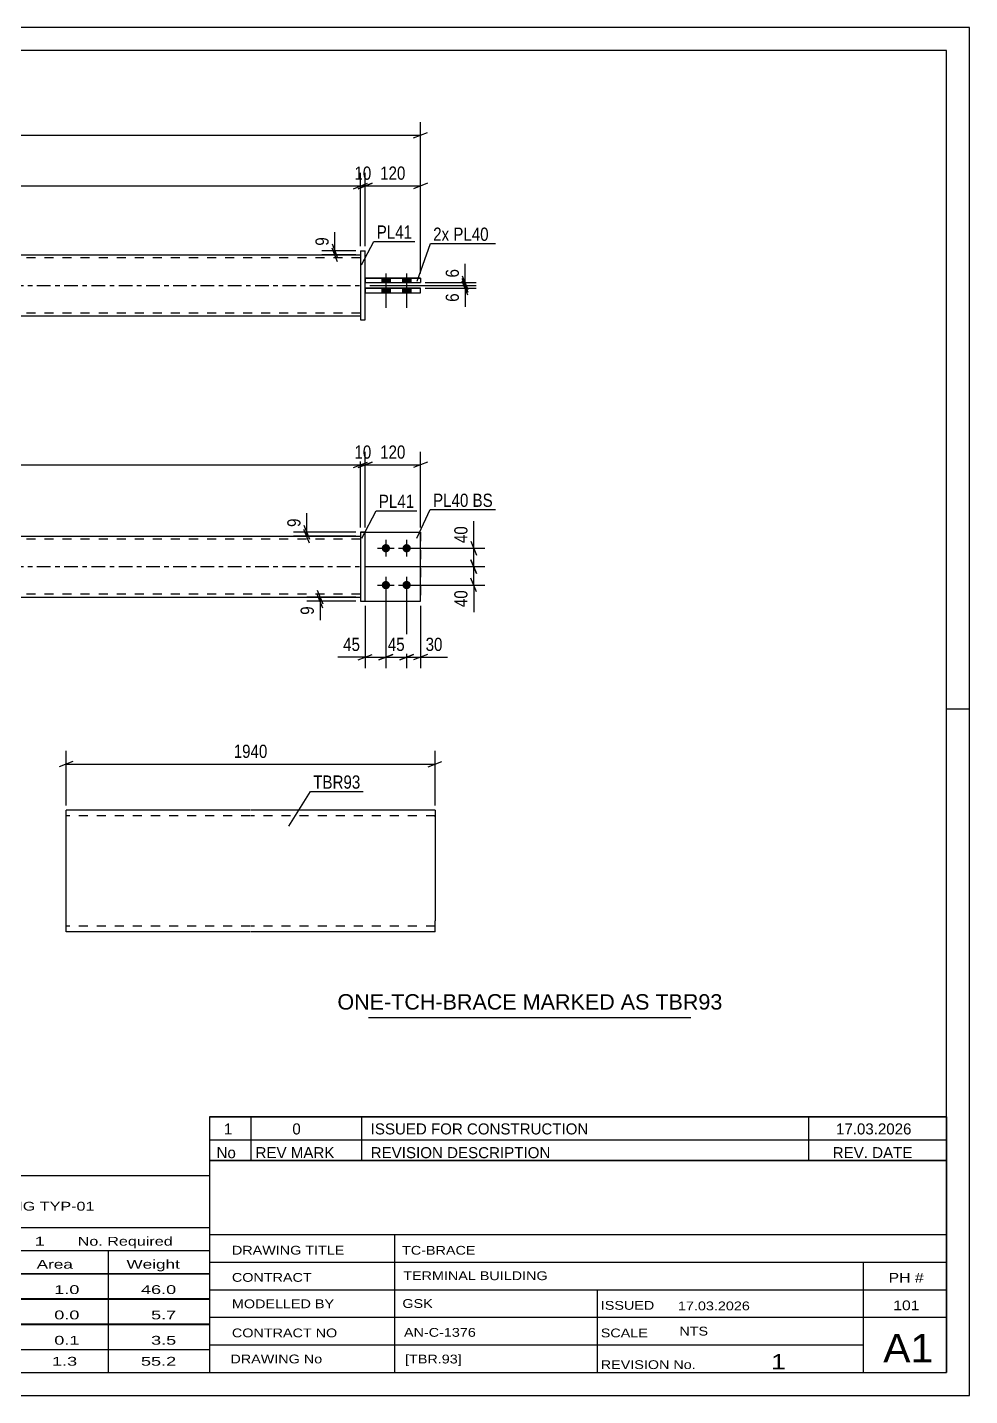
# Model space of a CAD drawing. Header units: millimetres. Extents: x 0 to 420, y 0 to 297.
# Drawn here: x 215.5 to 420, y 0 to 297 of the extents above; entities that cross this region are included whole.
import ezdxf

# ---------------------------------------------------------------- set-up
doc = ezdxf.new("R2010")
doc.units = ezdxf.units.MM
doc.linetypes.add('DXK_LINE_DOT2', pattern=[3.9198, 1.9599, -1.9599])
doc.linetypes.add('DXK_LINE_DOT3', pattern=[5.9187, 2.979, -0.9799, 0.9799, -0.9799])
doc.styles.add('Arial', font='ARIAL.TTF', dxfattribs={"height": 0.2})
doc.styles.add('Arial Narrow', font='ARIALN.TTF', dxfattribs={"height": 0.2})

# ---------------------------------------------------------------- blocks, each defined once
blk = doc.blocks.new('Unknown-582684091-1127')
at = {"color": 5, "linetype": 'Continuous'}
for p, q in [((420, 297), (0, 297)), ((420, 0), (420, 297)), ((415, 292), (5, 292)), ((415, 5), (415, 292)), ((420, 149), (415, 149)), ((5, 5), (415, 5)), ((0, 0), (420, 0))]:
    blk.add_line(p, q, dxfattribs=at)
blk = doc.blocks.new('Bolt-582684091-1413 - 1364')
at = {"linetype": 'Continuous'}
for points in [[(293.3, 184.84), (293.48, 184.82), (293.66, 184.76), (293.83, 184.67), (293.97, 184.54), (294.08, 184.39), (294.15, 184.22), (294.19, 184.03), (294.19, 183.85), (294.15, 183.66), (294.08, 183.49), (293.97, 183.34), (293.83, 183.21), (293.66, 183.12), (293.48, 183.06), (293.3, 183.04), (293.11, 183.06), (292.93, 183.12), (292.77, 183.21), (292.63, 183.34), (292.52, 183.49), (292.44, 183.66), (292.4, 183.85), (292.4, 184.03), (292.44, 184.22), (292.52, 184.39), (292.63, 184.54), (292.77, 184.67), (292.93, 184.76), (293.11, 184.82)], [(297.8, 184.84), (297.98, 184.82), (298.16, 184.76), (298.33, 184.67), (298.47, 184.54), (298.58, 184.39), (298.65, 184.22), (298.69, 184.03), (298.69, 183.85), (298.65, 183.66), (298.58, 183.49), (298.47, 183.34), (298.33, 183.21), (298.16, 183.12), (297.98, 183.06), (297.8, 183.04), (297.61, 183.06), (297.43, 183.12), (297.27, 183.21), (297.13, 183.34), (297.02, 183.49), (296.94, 183.66), (296.9, 183.85), (296.9, 184.03), (296.94, 184.22), (297.02, 184.39), (297.13, 184.54), (297.27, 184.67), (297.43, 184.76), (297.61, 184.82)], [(293.3, 176.84), (293.48, 176.82), (293.66, 176.76), (293.83, 176.67), (293.97, 176.54), (294.08, 176.39), (294.15, 176.22), (294.19, 176.03), (294.19, 175.85), (294.15, 175.66), (294.08, 175.49), (293.97, 175.34), (293.83, 175.21), (293.66, 175.12), (293.48, 175.06), (293.3, 175.04), (293.11, 175.06), (292.93, 175.12), (292.77, 175.21), (292.63, 175.34), (292.52, 175.49), (292.44, 175.66), (292.4, 175.85), (292.4, 176.03), (292.44, 176.22), (292.52, 176.39), (292.63, 176.54), (292.77, 176.67), (292.93, 176.76), (293.11, 176.82)], [(297.8, 176.84), (297.98, 176.82), (298.16, 176.76), (298.33, 176.67), (298.47, 176.54), (298.58, 176.39), (298.65, 176.22), (298.69, 176.03), (298.69, 175.85), (298.65, 175.66), (298.58, 175.49), (298.47, 175.34), (298.33, 175.21), (298.16, 175.12), (297.98, 175.06), (297.8, 175.04), (297.61, 175.06), (297.43, 175.12), (297.27, 175.21), (297.13, 175.34), (297.02, 175.49), (296.94, 175.66), (296.9, 175.85), (296.9, 176.03), (296.94, 176.22), (297.02, 176.39), (297.13, 176.54), (297.27, 176.67), (297.43, 176.76), (297.61, 176.82)]]:
    blk.add_hatch(color=1, dxfattribs=at).paths.add_polyline_path(points)
at = {"color": 1, "linetype": 'Continuous'}
for p, q in [((293.3, 185.74), (293.3, 182.14)), ((297.8, 185.74), (297.8, 182.14)), ((291.5, 183.94), (295.1, 183.94)), ((296, 183.94), (299.6, 183.94)), ((291.5, 175.94), (295.1, 175.94)), ((293.3, 177.74), (293.3, 174.14)), ((296, 175.94), (299.6, 175.94)), ((297.8, 177.74), (297.8, 174.14))]:
    blk.add_line(p, q, dxfattribs=at)
blk = doc.blocks.new('Part-582684091-1424 - 1364')
at = {"color": 2, "linetype": 'Continuous'}
for p, q in [((288.8, 187.44), (287.8, 187.44)), ((287.8, 187.44), (287.8, 172.44)), ((287.8, 187.44), (288.8, 187.44)), ((288.8, 172.44), (288.8, 187.44)), ((287.8, 172.44), (288.8, 172.44))]:
    blk.add_line(p, q, dxfattribs=at)
at = {"color": 7, "linetype": 'DXK_LINE_DOT2'}
for p, q in [((287.8, 187.44), (287.8, 187.44)), ((287.8, 187.44), (287.8, 187.44)), ((288.8, 187.44), (288.8, 187.44)), ((288.8, 187.44), (288.8, 187.44)), ((287.8, 172.44), (288.8, 172.44))]:
    blk.add_line(p, q, dxfattribs=at)
blk = doc.blocks.new('Part-582684091-1439 - 1364')
at = {"linetype": 'Continuous'}
blk.add_hatch(color=2, dxfattribs=at).paths.add_polyline_path([(141.7, 186.54), (140.9, 187.94), (142.5, 187.94)])
at = {"color": 2, "linetype": 'Continuous'}
for p, q in [((141.7, 186.54), (140.9, 187.94)), ((140.9, 187.94), (142.5, 187.94)), ((142.5, 187.94), (141.7, 186.54)), ((111.7, 186.54), (199.7, 186.54)), ((199.8, 186.54), (287.8, 186.54)), ((111.7, 173.34), (199.7, 173.34)), ((199.8, 173.34), (287.8, 173.34))]:
    blk.add_line(p, q, dxfattribs=at)
at = {"color": 7, "linetype": 'DXK_LINE_DOT2'}
for p, q in [((111.7, 173.34), (111.7, 186.54)), ((199.7, 185.94), (111.7, 185.94)), ((287.8, 185.94), (199.8, 185.94)), ((287.8, 186.54), (287.8, 173.34)), ((199.7, 173.94), (111.7, 173.94)), ((287.8, 173.94), (199.8, 173.94))]:
    blk.add_line(p, q, dxfattribs=at)
at = {"color": 7, "linetype": 'DXK_LINE_DOT3'}
for p, q in [((111.7, 179.94), (199.7, 179.94)), ((199.8, 179.94), (287.8, 179.94))]:
    blk.add_line(p, q, dxfattribs=at)
at = {"color": 2, "linetype": 'Continuous'}
blk.add_circle((141.7, 187.44), 1, dxfattribs=at)
blk = doc.blocks.new('Part-582684091-1444 - 1364')
at = {"color": 2, "linetype": 'Continuous'}
for p, q in [((288.8, 187.44), (300.8, 187.44)), ((300.8, 187.44), (300.8, 187.44)), ((300.8, 172.44), (300.8, 187.44)), ((288.8, 172.44), (300.8, 172.44))]:
    blk.add_line(p, q, dxfattribs=at)
at = {"color": 7, "linetype": 'DXK_LINE_DOT2'}
for p, q in [((288.8, 187.44), (300.8, 187.44)), ((288.8, 172.44), (288.8, 187.44)), ((300.8, 187.44), (300.8, 187.44)), ((288.8, 172.44), (288.8, 172.44)), ((288.8, 172.44), (300.8, 172.44))]:
    blk.add_line(p, q, dxfattribs=at)
blk = doc.blocks.new('Part-582684091-1449 - 1364')
at = {"color": 7, "linetype": 'DXK_LINE_DOT2'}
for p, q in [((288.8, 187.44), (300.8, 187.44)), ((288.8, 172.44), (288.8, 187.44)), ((288.8, 187.44), (300.8, 187.44)), ((300.8, 187.44), (300.8, 187.44)), ((300.8, 187.44), (300.8, 172.44)), ((288.8, 172.44), (288.8, 172.44)), ((288.8, 172.44), (300.8, 172.44)), ((288.8, 172.44), (300.8, 172.44))]:
    blk.add_line(p, q, dxfattribs=at)
blk = doc.blocks.new('Part-582684091-1751 - 1745')
at = {"linetype": 'Continuous'}
blk.add_hatch(color=2, dxfattribs=at).paths.add_polyline_path([(141.7, 240.99), (140.9, 242.39), (142.5, 242.39)])
at = {"color": 2, "linetype": 'Continuous'}
for p, q in [((111.7, 247.59), (199.7, 247.59)), ((199.8, 247.59), (287.8, 247.59)), ((141.7, 240.99), (140.9, 242.39)), ((140.9, 242.39), (142.5, 242.39)), ((142.5, 242.39), (141.7, 240.99)), ((111.7, 234.39), (199.7, 234.39)), ((199.8, 234.39), (287.8, 234.39))]:
    blk.add_line(p, q, dxfattribs=at)
at = {"color": 7, "linetype": 'DXK_LINE_DOT2'}
for p, q in [((111.7, 247.59), (111.7, 234.39)), ((199.7, 246.99), (111.7, 246.99)), ((287.8, 246.99), (199.8, 246.99)), ((287.8, 247.59), (287.8, 234.39)), ((199.7, 234.99), (111.7, 234.99)), ((287.8, 234.99), (199.8, 234.99))]:
    blk.add_line(p, q, dxfattribs=at)
at = {"color": 7, "linetype": 'DXK_LINE_DOT3'}
for p, q in [((111.7, 240.99), (199.7, 240.99)), ((199.8, 240.99), (287.8, 240.99))]:
    blk.add_line(p, q, dxfattribs=at)
at = {"color": 2, "linetype": 'Continuous'}
blk.add_circle((141.7, 241.89), 1, dxfattribs=at)
blk = doc.blocks.new('Part-582684091-1756 - 1745')
at = {"color": 2, "linetype": 'Continuous'}
for p, q in [((300.8, 240.39), (288.8, 240.39)), ((288.8, 240.39), (288.8, 239.39)), ((288.8, 240.39), (300.8, 240.39)), ((288.8, 239.39), (300.8, 239.39)), ((300.8, 239.39), (300.8, 240.39))]:
    blk.add_line(p, q, dxfattribs=at)
at = {"color": 7, "linetype": 'DXK_LINE_DOT2'}
for p, q in [((288.8, 240.39), (288.8, 240.39)), ((288.8, 240.39), (288.8, 240.39)), ((288.8, 239.39), (300.8, 239.39)), ((300.8, 240.39), (300.8, 240.39)), ((300.8, 240.39), (300.8, 240.39))]:
    blk.add_line(p, q, dxfattribs=at)
blk = doc.blocks.new('Part-582684091-1761 - 1745')
at = {"color": 2, "linetype": 'Continuous'}
for p, q in [((300.8, 242.59), (288.8, 242.59)), ((288.8, 242.59), (300.8, 242.59)), ((288.8, 242.59), (288.8, 241.59)), ((288.8, 241.59), (300.8, 241.59)), ((300.8, 242.59), (300.8, 241.59))]:
    blk.add_line(p, q, dxfattribs=at)
at = {"color": 7, "linetype": 'DXK_LINE_DOT2'}
for p, q in [((288.8, 242.59), (288.8, 242.59)), ((288.8, 242.59), (288.8, 242.59)), ((288.8, 241.59), (300.8, 241.59)), ((300.8, 242.59), (300.8, 242.59)), ((300.8, 242.59), (300.8, 242.59))]:
    blk.add_line(p, q, dxfattribs=at)
blk = doc.blocks.new('Part-582684091-1766 - 1745')
at = {"color": 2, "linetype": 'Continuous'}
for p, q in [((287.8, 248.49), (287.8, 233.49)), ((287.8, 248.49), (288.8, 248.49)), ((287.8, 248.49), (288.8, 248.49)), ((288.8, 233.49), (288.8, 248.49)), ((287.8, 233.49), (288.8, 233.49))]:
    blk.add_line(p, q, dxfattribs=at)
at = {"color": 7, "linetype": 'DXK_LINE_DOT2'}
for p, q in [((287.8, 248.49), (287.8, 248.49)), ((287.8, 248.49), (287.8, 248.49)), ((288.8, 248.49), (288.8, 248.49)), ((287.8, 233.49), (288.8, 233.49)), ((288.8, 233.49), (288.8, 233.49))]:
    blk.add_line(p, q, dxfattribs=at)
blk = doc.blocks.new('Bolt-582684091-1782 - 1745')
at = {"linetype": 'Continuous'}
for points in [[(294.2, 242.59), (292.4, 242.59), (292.4, 241.59), (294.2, 241.59)], [(294.2, 242.59), (292.4, 242.59), (292.4, 241.59), (294.2, 241.59)], [(298.7, 242.59), (296.9, 242.59), (296.9, 241.59), (298.7, 241.59)], [(298.7, 242.59), (296.9, 242.59), (296.9, 241.59), (298.7, 241.59)], [(294.2, 240.39), (292.4, 240.39), (292.4, 239.39), (294.2, 239.39)], [(294.2, 240.39), (292.4, 240.39), (292.4, 239.39), (294.2, 239.39)], [(298.7, 240.39), (296.9, 240.39), (296.9, 239.39), (298.7, 239.39)], [(298.7, 240.39), (296.9, 240.39), (296.9, 239.39), (298.7, 239.39)]]:
    blk.add_hatch(color=1, dxfattribs=at).paths.add_polyline_path(points)
at = {"color": 1, "linetype": 'Continuous'}
for p, q in [((293.3, 243.59), (293.3, 236.09)), ((293.3, 243.59), (293.3, 236.09)), ((297.8, 243.59), (297.8, 236.09)), ((297.8, 243.59), (297.8, 236.09)), ((292.4, 242.59), (292.4, 241.59)), ((292.4, 242.59), (292.4, 241.59)), ((294.2, 242.59), (294.2, 241.59)), ((294.2, 242.59), (294.2, 241.59)), ((296.9, 242.59), (296.9, 241.59)), ((296.9, 242.59), (296.9, 241.59)), ((298.7, 242.59), (298.7, 241.59)), ((298.7, 242.59), (298.7, 241.59)), ((292.4, 240.39), (292.4, 239.39)), ((292.4, 240.39), (292.4, 239.39)), ((294.2, 240.39), (294.2, 239.39)), ((294.2, 240.39), (294.2, 239.39)), ((296.9, 240.39), (296.9, 239.39)), ((296.9, 240.39), (296.9, 239.39)), ((298.7, 240.39), (298.7, 239.39)), ((298.7, 240.39), (298.7, 239.39))]:
    blk.add_line(p, q, dxfattribs=at)
blk = doc.blocks.new('Part-582684091-2260 - 2254')
at = {"color": 2, "linetype": 'Continuous'}
for p, q in [((263.87, 127.08), (223.87, 127.08)), ((223.87, 100.86), (223.87, 127.08)), ((303.97, 127.08), (263.97, 127.08)), ((303.97, 127.08), (303.97, 103.08)), ((303.97, 100.68), (303.97, 103.08)), ((223.87, 100.68), (223.87, 100.86)), ((263.87, 100.68), (223.87, 100.68)), ((303.97, 100.68), (263.97, 100.68))]:
    blk.add_line(p, q, dxfattribs=at)
at = {"color": 7, "linetype": 'DXK_LINE_DOT2'}
for p, q in [((263.87, 125.88), (223.87, 125.88)), ((303.97, 125.88), (263.97, 125.88)), ((303.97, 125.88), (303.97, 125.79)), ((303.97, 125.79), (303.97, 125.88)), ((303.97, 125.6), (303.97, 125.79)), ((303.97, 125.79), (303.97, 125.6)), ((223.87, 101.88), (223.87, 101.97)), ((263.87, 101.88), (223.87, 101.88)), ((303.97, 101.88), (263.97, 101.88)), ((303.97, 101.97), (303.97, 102.62)), ((303.97, 101.88), (303.97, 101.97))]:
    blk.add_line(p, q, dxfattribs=at)
blk = doc.blocks.new('StraightDimension-582684091-1681 - 1364')
at = {"color": 7, "linetype": 'Continuous'}
for p, q in [((311.76, 181.44), (312.96, 178.44)), ((288.8, 179.94), (314.76, 179.94)), ((312.36, 175.94), (312.36, 179.94)), ((298.8, 175.94), (314.76, 175.94)), ((312.96, 174.44), (311.76, 177.44))]:
    blk.add_line(p, q, dxfattribs=at)
at = {"color": 0}
blk.add_wipeout([(311.61, 175.41), (307.41, 175.41), (307.41, 170.56), (311.61, 170.56)], dxfattribs=at)
at = {"color": 7, "linetype": 'Continuous'}
blk.add_line((312.36, 175.94), (312.36, 170.03), dxfattribs=at)
blk.add_line((312.36, 175.94), (312.36, 170.03), dxfattribs=at)
at = {"color": 3, "style": 'Arial Narrow'}
blk.add_text('40', height=2.863, rotation=90.0002, dxfattribs=at).set_placement((311.01, 171.16))
blk = doc.blocks.new('StraightDimension-582684091-1502 - 1364')
at = {"color": 7, "linetype": 'Continuous'}
for p, q in [((113.2, 202.63), (110.2, 201.43)), ((111.7, 188.44), (111.7, 204.88)), ((111.7, 202.03), (287.8, 202.03)), ((286.3, 201.43), (289.3, 202.63)), ((287.8, 188.44), (287.8, 204.88))]:
    blk.add_line(p, q, dxfattribs=at)
at = {"color": 0}
blk.add_wipeout([(204, 202.78), (204, 206.98), (195.49, 206.98), (195.49, 202.78)], dxfattribs=at)
at = {"color": 3, "style": 'Arial Narrow'}
blk.add_text('1940', height=2.863, dxfattribs=at).set_placement((196.09, 203.38))
blk = doc.blocks.new('StraightDimension-582684091-1511 - 1364')
at = {"color": 7, "linetype": 'Continuous'}
for p, q in [((286.3, 201.43), (289.3, 202.63)), ((290.3, 202.63), (287.3, 201.43)), ((287.8, 188.44), (287.8, 204.88)), ((287.8, 202.03), (288.8, 202.03)), ((288.8, 188.44), (288.8, 204.88))]:
    blk.add_line(p, q, dxfattribs=at)
at = {"color": 0}
blk.add_wipeout([(290.72, 202.78), (290.72, 206.98), (285.87, 206.98), (285.87, 202.78)], dxfattribs=at)
at = {"color": 3, "style": 'Arial Narrow'}
blk.add_text('10', height=2.863, dxfattribs=at).set_placement((286.47, 203.38))
blk = doc.blocks.new('StraightDimension-582684091-1529 - 1364')
at = {"color": 7, "linetype": 'Continuous'}
for p, q in [((287.3, 201.43), (290.3, 202.63)), ((288.8, 188.44), (288.8, 204.88)), ((288.8, 202.03), (300.8, 202.03)), ((302.3, 202.63), (299.3, 201.43)), ((300.8, 188.44), (300.8, 204.88))]:
    blk.add_line(p, q, dxfattribs=at)
at = {"color": 0}
blk.add_wipeout([(298.14, 202.78), (298.14, 206.98), (291.45, 206.98), (291.45, 202.78)], dxfattribs=at)
at = {"color": 3, "style": 'Arial Narrow'}
blk.add_text('120', height=2.863, dxfattribs=at).set_placement((292.05, 203.38))
blk = doc.blocks.new('StraightDimension-582684091-1632 - 1364')
at = {"color": 7, "linetype": 'Continuous'}
for p, q in [((286.8, 173.34), (276.15, 173.34)), ((286.8, 172.44), (276.15, 172.44)), ((278.4, 174.84), (279.6, 171.84)), ((279.6, 170.94), (278.4, 173.94)), ((279, 172.44), (279, 173.34))]:
    blk.add_line(p, q, dxfattribs=at)
at = {"color": 0}
blk.add_wipeout([(278.25, 171.91), (274.05, 171.91), (274.05, 168.89), (278.25, 168.89)], dxfattribs=at)
at = {"color": 7, "linetype": 'Continuous'}
blk.add_line((279, 172.44), (279, 168.36), dxfattribs=at)
blk.add_line((279, 172.44), (279, 168.36), dxfattribs=at)
at = {"color": 3, "style": 'Arial Narrow'}
blk.add_text('9', height=2.86, rotation=90.0002, dxfattribs=at).set_placement((277.65, 169.49))
blk = doc.blocks.new('StraightDimension-582684091-1641 - 1364')
at = {"color": 7, "linetype": 'Continuous'}
for p, q in [((297.8, 174.94), (297.8, 157.89)), ((300.8, 171.44), (300.8, 157.89)), ((296.3, 159.69), (299.3, 160.89)), ((302.3, 160.89), (299.3, 159.69)), ((297.8, 160.29), (300.8, 160.29))]:
    blk.add_line(p, q, dxfattribs=at)
at = {"color": 0}
blk.add_wipeout([(306.18, 161.04), (306.18, 165.24), (301.32, 165.24), (301.32, 161.04)], dxfattribs=at)
at = {"color": 7, "linetype": 'Continuous'}
blk.add_line((300.8, 160.29), (306.7, 160.29), dxfattribs=at)
blk.add_line((300.8, 160.29), (306.7, 160.29), dxfattribs=at)
at = {"color": 3, "style": 'Arial Narrow'}
blk.add_text('30', height=2.863, dxfattribs=at).set_placement((301.92, 161.64))
blk = doc.blocks.new('StraightDimension-582684091-1654 - 1364')
at = {"color": 7, "linetype": 'Continuous'}
for p, q in [((293.3, 174.94), (293.3, 157.89)), ((297.8, 174.94), (297.8, 157.89)), ((291.8, 159.69), (294.8, 160.89)), ((299.3, 160.89), (296.3, 159.69)), ((293.3, 160.29), (297.8, 160.29))]:
    blk.add_line(p, q, dxfattribs=at)
at = {"color": 0}
blk.add_wipeout([(297.97, 161.04), (297.97, 165.24), (293.12, 165.24), (293.12, 161.04)], dxfattribs=at)
at = {"color": 3, "style": 'Arial Narrow'}
blk.add_text('45', height=2.863, dxfattribs=at).set_placement((293.72, 161.64))
blk = doc.blocks.new('StraightDimension-582684091-1664 - 1364')
at = {"color": 7, "linetype": 'Continuous'}
for p, q in [((293.3, 174.94), (293.3, 157.89)), ((288.8, 171.44), (288.8, 157.89)), ((287.3, 159.69), (290.3, 160.89)), ((294.8, 160.89), (291.8, 159.69)), ((288.8, 160.29), (293.3, 160.29))]:
    blk.add_line(p, q, dxfattribs=at)
at = {"color": 0}
blk.add_wipeout([(288.27, 161.04), (288.27, 165.24), (283.42, 165.24), (283.42, 161.04)], dxfattribs=at)
at = {"color": 7, "linetype": 'Continuous'}
blk.add_line((288.8, 160.29), (282.89, 160.29), dxfattribs=at)
blk.add_line((288.8, 160.29), (282.89, 160.29), dxfattribs=at)
at = {"color": 3, "style": 'Arial Narrow'}
blk.add_text('45', height=2.863, dxfattribs=at).set_placement((284.02, 161.64))
blk = doc.blocks.new('StraightDimension-582684091-1694 - 1364')
at = {"color": 7, "linetype": 'Continuous'}
for p, q in [((311.76, 185.44), (312.96, 182.44)), ((298.8, 183.94), (314.76, 183.94)), ((312.96, 178.44), (311.76, 181.44)), ((312.36, 179.94), (312.36, 183.94)), ((288.8, 179.94), (314.76, 179.94))]:
    blk.add_line(p, q, dxfattribs=at)
at = {"color": 0}
blk.add_wipeout([(311.61, 189.32), (307.41, 189.32), (307.41, 184.46), (311.61, 184.46)], dxfattribs=at)
at = {"color": 7, "linetype": 'Continuous'}
blk.add_line((312.36, 183.94), (312.36, 189.85), dxfattribs=at)
blk.add_line((312.36, 183.94), (312.36, 189.85), dxfattribs=at)
at = {"color": 3, "style": 'Arial Narrow'}
blk.add_text('40', height=2.863, rotation=90.0002, dxfattribs=at).set_placement((311.01, 185.06))
blk = doc.blocks.new('StraightDimension-582684091-1708 - 1364')
at = {"color": 7, "linetype": 'Continuous'}
for p, q in [((286.8, 187.44), (273.26, 187.44)), ((275.51, 188.94), (276.71, 185.94)), ((276.71, 185.04), (275.51, 188.04)), ((276.11, 186.54), (276.11, 187.44)), ((286.8, 186.54), (273.26, 186.54))]:
    blk.add_line(p, q, dxfattribs=at)
at = {"color": 0}
blk.add_wipeout([(275.36, 190.99), (271.16, 190.99), (271.16, 187.96), (275.36, 187.96)], dxfattribs=at)
at = {"color": 7, "linetype": 'Continuous'}
blk.add_line((276.11, 187.44), (276.11, 191.52), dxfattribs=at)
blk.add_line((276.11, 187.44), (276.11, 191.52), dxfattribs=at)
at = {"color": 3, "style": 'Arial Narrow'}
blk.add_text('9', height=2.86, rotation=90.0002, dxfattribs=at).set_placement((274.76, 188.56))
blk = doc.blocks.new('StraightDimension-582684091-1902 - 1745')
at = {"color": 7, "linetype": 'Continuous'}
for p, q in [((287.8, 249.49), (287.8, 265.43)), ((288.8, 249.49), (288.8, 265.43)), ((286.3, 261.98), (289.3, 263.18)), ((290.3, 263.18), (287.3, 261.98)), ((287.8, 262.58), (288.8, 262.58))]:
    blk.add_line(p, q, dxfattribs=at)
at = {"color": 0}
blk.add_wipeout([(290.72, 263.33), (290.72, 267.53), (285.87, 267.53), (285.87, 263.33)], dxfattribs=at)
at = {"color": 3, "style": 'Arial Narrow'}
blk.add_text('10', height=2.863, dxfattribs=at).set_placement((286.47, 263.93))
blk = doc.blocks.new('StraightDimension-582684091-1798 - 1745')
at = {"color": 7, "linetype": 'Continuous'}
for p, q in [((289.8, 240.99), (312.89, 240.99)), ((309.89, 242.49), (311.09, 239.49)), ((311.09, 238.89), (309.89, 241.89)), ((310.49, 240.39), (310.49, 240.99)), ((301.8, 240.39), (312.89, 240.39))]:
    blk.add_line(p, q, dxfattribs=at)
at = {"color": 0}
blk.add_wipeout([(309.74, 239.86), (305.54, 239.86), (305.54, 236.83), (309.74, 236.83)], dxfattribs=at)
at = {"color": 7, "linetype": 'Continuous'}
blk.add_line((310.49, 240.39), (310.49, 236.31), dxfattribs=at)
blk.add_line((310.49, 240.39), (310.49, 236.31), dxfattribs=at)
at = {"color": 3, "style": 'Arial Narrow'}
blk.add_text('6', height=2.86, rotation=90.0002, dxfattribs=at).set_placement((309.14, 237.43))
blk = doc.blocks.new('StraightDimension-582684091-1787 - 1745')
at = {"color": 7, "linetype": 'Continuous'}
for p, q in [((281.62, 249.99), (282.82, 246.99)), ((286.8, 248.49), (279.37, 248.49)), ((286.8, 247.59), (279.37, 247.59)), ((282.82, 246.09), (281.62, 249.09)), ((282.22, 247.59), (282.22, 248.49))]:
    blk.add_line(p, q, dxfattribs=at)
at = {"color": 0}
blk.add_wipeout([(281.47, 252.04), (277.27, 252.04), (277.27, 249.01), (281.47, 249.01)], dxfattribs=at)
at = {"color": 7, "linetype": 'Continuous'}
blk.add_line((282.22, 248.49), (282.22, 252.56), dxfattribs=at)
blk.add_line((282.22, 248.49), (282.22, 252.56), dxfattribs=at)
at = {"color": 3, "style": 'Arial Narrow'}
blk.add_text('9', height=2.86, rotation=90.0002, dxfattribs=at).set_placement((280.87, 249.61))
blk = doc.blocks.new('StraightDimension-582684091-1807 - 1745')
at = {"color": 7, "linetype": 'Continuous'}
for p, q in [((289.8, 240.99), (312.89, 240.99)), ((301.8, 241.59), (312.89, 241.59)), ((309.89, 243.09), (311.09, 240.09)), ((311.09, 239.49), (309.89, 242.49)), ((310.49, 240.99), (310.49, 241.59))]:
    blk.add_line(p, q, dxfattribs=at)
at = {"color": 0}
blk.add_wipeout([(309.74, 245.14), (305.54, 245.14), (305.54, 242.11), (309.74, 242.11)], dxfattribs=at)
at = {"color": 7, "linetype": 'Continuous'}
blk.add_line((310.49, 241.59), (310.49, 245.66), dxfattribs=at)
blk.add_line((310.49, 241.59), (310.49, 245.66), dxfattribs=at)
at = {"color": 3, "style": 'Arial Narrow'}
blk.add_text('6', height=2.86, rotation=90.0002, dxfattribs=at).set_placement((309.14, 242.71))
blk = doc.blocks.new('StraightDimension-582684091-1892 - 1745')
at = {"color": 7, "linetype": 'Continuous'}
for p, q in [((111.7, 249.49), (111.7, 265.43)), ((287.8, 249.49), (287.8, 265.43)), ((113.2, 263.18), (110.2, 261.98)), ((111.7, 262.58), (287.8, 262.58)), ((286.3, 261.98), (289.3, 263.18))]:
    blk.add_line(p, q, dxfattribs=at)
at = {"color": 0}
blk.add_wipeout([(204, 263.33), (204, 267.53), (195.49, 267.53), (195.49, 263.33)], dxfattribs=at)
at = {"color": 3, "style": 'Arial Narrow'}
blk.add_text('1940', height=2.863, dxfattribs=at).set_placement((196.09, 263.93))
blk = doc.blocks.new('StraightDimension-582684091-1912 - 1745')
at = {"color": 7, "linetype": 'Continuous'}
for p, q in [((288.8, 249.49), (288.8, 265.43)), ((300.8, 243.59), (300.8, 265.43)), ((287.3, 261.98), (290.3, 263.18)), ((288.8, 262.58), (300.8, 262.58)), ((302.3, 263.18), (299.3, 261.98))]:
    blk.add_line(p, q, dxfattribs=at)
at = {"color": 0}
blk.add_wipeout([(298.14, 263.33), (298.14, 267.53), (291.45, 267.53), (291.45, 263.33)], dxfattribs=at)
at = {"color": 3, "style": 'Arial Narrow'}
blk.add_text('120', height=2.863, dxfattribs=at).set_placement((292.05, 263.93))
blk = doc.blocks.new('StraightDimension-582684091-1923 - 1745')
at = {"color": 7, "linetype": 'Continuous'}
for p, q in [((98.7, 243.59), (98.7, 276.44)), ((300.8, 243.59), (300.8, 276.44)), ((100.2, 274.19), (97.2, 272.99)), ((98.7, 273.59), (300.8, 273.59)), ((299.3, 272.99), (302.3, 274.19))]:
    blk.add_line(p, q, dxfattribs=at)
at = {"color": 0}
blk.add_wipeout([(204, 274.34), (204, 278.54), (195.49, 278.54), (195.49, 274.34)], dxfattribs=at)
at = {"color": 3, "style": 'Arial Narrow'}
blk.add_text('2200', height=2.863, dxfattribs=at).set_placement((196.09, 274.94))
blk = doc.blocks.new('StraightDimension-582684091-2264 - 2254')
at = {"color": 7, "linetype": 'Continuous'}
for p, q in [((223.87, 128.08), (223.87, 139.93)), ((303.97, 128.08), (303.97, 139.93)), ((225.37, 137.68), (222.37, 136.48)), ((223.87, 137.08), (303.97, 137.08)), ((302.47, 136.48), (305.47, 137.68))]:
    blk.add_line(p, q, dxfattribs=at)
at = {"color": 0}
blk.add_wipeout([(268.18, 137.83), (268.18, 142.03), (259.67, 142.03), (259.67, 137.83)], dxfattribs=at)
at = {"color": 3, "style": 'Arial Narrow'}
blk.add_text('1940', height=2.863, dxfattribs=at).set_placement((260.27, 138.43))
blk = doc.blocks.new('Unknown-582684091-2781')
at = {"color": 7, "linetype": 'Continuous'}
for p, q in [((95, 47.75), (255, 47.75)), ((95, 36.5), (95, 47.75)), ((255, 47.75), (255, 36.5)), ((95, 36.5), (255, 36.5)), ((95, 36.5), (95, 31.5)), ((255, 36.5), (255, 31.5)), ((95, 31.5), (255, 31.5)), ((95, 31.5), (95, 26.5)), ((119, 31.5), (119, 26.5)), ((154.5, 31.5), (154.5, 26.5)), ((180.5, 31.5), (180.5, 26.5)), ((193.5, 31.5), (193.5, 26.5)), ((211, 31.5), (211, 26.5)), ((233, 31.5), (233, 26.5)), ((255, 31.5), (255, 26.5)), ((95, 26.5), (255, 26.5)), ((95, 26.45), (95, 21.05)), ((95, 26.45), (255, 26.45)), ((119, 26.5), (119, 21)), ((154.5, 26.5), (154.5, 21)), ((180.5, 26.5), (180.5, 21)), ((193.5, 26.5), (193.5, 21)), ((211, 26.5), (211, 21)), ((233, 26.5), (233, 21)), ((255, 26.45), (255, 21.05)), ((95, 21.05), (255, 21.05)), ((95, 20.95), (95, 15.55)), ((95, 20.95), (255, 20.95)), ((119, 21), (119, 15.5)), ((154.5, 21), (154.5, 15.5)), ((180.5, 21), (180.5, 15.5)), ((193.5, 21), (193.5, 15.5)), ((211, 21), (211, 15.5)), ((233, 21), (233, 15.5)), ((255, 20.95), (255, 15.55)), ((95, 15.55), (255, 15.55)), ((95, 15.45), (95, 10.05)), ((95, 15.45), (255, 15.45)), ((119, 15.5), (119, 10)), ((154.5, 15.5), (154.5, 10)), ((180.5, 15.5), (180.5, 10)), ((193.5, 15.5), (193.5, 10)), ((211, 15.5), (211, 10)), ((233, 15.5), (233, 10)), ((255, 15.45), (255, 10.05)), ((95, 10.05), (255, 10.05)), ((95, 10), (255, 10)), ((95, 10), (95, 5)), ((211, 10), (211, 5)), ((233, 10), (233, 5)), ((255, 10), (255, 5)), ((95, 5), (255, 5))]:
    blk.add_line(p, q, dxfattribs=at)
at = {"color": 7, "style": 'Arial Narrow'}
for s, height, width, p in [('GENERAL NOTES & WELD DETAILS :', 2.8633, 1.4, (96.15, 40.06)), ('REFER TYP DRAWING TYP-01', 1.9089, 1.6, (179.7, 40.16)), ("MATERIAL LIST FOR ASSEMBLY MK'D", 1.9089, 1.6, (96.15, 32.56)), ('TBR93', 1.909, 1.794707, (188.68, 32.47)), ('1', 1.91, 1.794707, (217.08, 32.56)), ('No. Required', 1.9089, 1.6, (226.41, 32.56)), ('Mark', 1.909, 1.7, (96.34, 27.5)), ('Profile', 1.909, 1.7, (129.41, 27.5)), ('Material', 1.909, 1.7, (159.54, 27.56)), ('No.', 1.909, 1.7, (184.5, 27.56)), ('Length', 1.909, 1.7, (195, 27.56)), ('Area', 1.909, 1.7, (217.5, 27.56)), ('Weight', 1.909, 1.7, (237, 27.56))]:
    blk.add_text(s, height=height, dxfattribs=dict(at, width=width)).set_placement(p)
at = {"color": 7, "linetype": 'Continuous', "style": 'Arial Narrow'}
for s, height, width, p in [('TBR93', 1.909, 1.794707, (96.5, 22.06)), ('SHS132*6', 1.909, 1.794707, (121, 22.06)), ('E350', 1.909, 1.794707, (160.74, 22.06)), ('1', 1.91, 1.794707, (184.86, 22.06)), ('1940', 1.909, 1.794707, (197.58, 22.06)), ('1.0', 1.909, 1.794707, (221.32, 22.06)), ('46.0', 1.909, 1.794707, (240.14, 22.06)), ('PL40', 1.909, 1.794707, (96.5, 16.56)), ('PL10*120', 1.909, 1.794707, (121, 16.56)), ('E350', 1.909, 1.794707, (160.74, 16.56)), ('4', 1.91, 1.794707, (184.86, 16.56)), ('150', 1.909, 1.794707, (199.77, 16.56)), ('0.0', 1.909, 1.794707, (221.32, 16.56)), ('5.7', 1.909, 1.794707, (242.33, 16.56)), ('PL41', 1.909, 1.794707, (96.5, 11.06)), ('PL10*150', 1.909, 1.794707, (121, 11.06)), ('E350', 1.909, 1.794707, (160.74, 11.06)), ('2', 1.91, 1.794707, (184.86, 11.06)), ('150', 1.909, 1.794707, (199.77, 11.06)), ('0.1', 1.909, 1.794707, (221.32, 11.06)), ('3.5', 1.909, 1.794707, (242.33, 11.06)), ('Total', 1.909, 1.7, (197.33, 6.5)), ('1.3', 1.909, 1.794707, (220.83, 6.5)), ('55.2', 1.909, 1.794707, (240.14, 6.5))]:
    blk.add_text(s, height=height, dxfattribs=dict(at, width=width)).set_placement(p)
blk = doc.blocks.new('Unknown-582684091-2779')
at = {"color": 7, "linetype": 'Continuous'}
for p, q in [((255, 51.05), (255, 5)), ((255, 51.05), (415, 51.05)), ((415, 51), (415, 5)), ((255, 35), (415, 35)), ((295.14, 35), (295.14, 5)), ((255, 29), (415, 29)), ((397, 5.05), (397, 29.05)), ((255, 23), (415, 23)), ((339.14, 23), (339.14, 5)), ((255, 17), (415, 17)), ((255, 11), (397, 11)), ((255, 5), (415, 5))]:
    blk.add_line(p, q, dxfattribs=at)
at = {"color": 7, "style": 'Arial Narrow'}
for s, height, width, p in [('DRAWING TITLE', 1.9089, 1.425378, (259.88, 30.61)), ('TC-BRACE', 1.909, 1.425378, (296.81, 30.59)), ('TERMINAL BUILDING', 1.9089, 1.425378, (297.06, 25.07)), ('CONTRACT', 1.909, 1.425378, (259.88, 24.71)), ('MODELLED BY', 1.9089, 1.425378, (259.88, 18.98)), ('GSK', 1.909, 1.425378, (296.88, 19.04)), ('ISSUED', 1.909, 1.425378, (339.94, 18.64)), ('17.03.2026', 1.909, 1.425378, (356.69, 18.52)), ('CONTRACT NO', 1.9089, 1.425378, (259.88, 12.66)), ('AN-C-1376', 1.909, 1.425378, (297.23, 12.78)), ('SCALE', 1.909, 1.425378, (339.94, 12.65)), ('A1', 6.204, 1.25, (401.24, 7.2)), ('DRAWING No', 1.909, 1.425378, (259.56, 7)), ('[TBR.93]', 1.909, 1.425378, (297.46, 6.99)), ('1', 3.34, 1.5, (376.91, 5.68)), ('REVISION No.', 1.9089, 1.425378, (339.94, 5.77))]:
    blk.add_text(s, height=height, dxfattribs=dict(at, width=width)).set_placement(p)
at = {"color": 7, "linetype": 'Continuous', "style": 'Arial Narrow'}
for s, height, width, p in [('PH #', 2.1, 1.42538, (402.4, 24.55)), ('101', 2.1, 1.42538, (403.41, 18.55)), ('NTS', 1.909, 1.425378, (357, 13.05))]:
    blk.add_text(s, height=height, dxfattribs=dict(at, width=width)).set_placement(p)
blk = doc.blocks.new('Unknown-582684091-2780')
at = {"color": 7, "linetype": 'Continuous'}
for p, q in [((255, 60.55), (415, 60.55)), ((415, 60.55), (255, 60.55)), ((255, 60.55), (255, 55.55)), ((264, 60.55), (264, 55.55)), ((288, 60.55), (288, 55.55)), ((385, 60.55), (385, 55.55)), ((415, 60.55), (415, 55.55)), ((255, 55.55), (415, 55.55)), ((255, 55.55), (255, 51.05)), ((255, 55.55), (415, 55.55)), ((264, 55.55), (264, 51.05)), ((288, 55.55), (288, 51.05)), ((385, 55.55), (385, 51.05)), ((415, 55.55), (415, 51.05)), ((415, 51.05), (255, 51.05))]:
    blk.add_line(p, q, dxfattribs=at)
at = {"color": 7, "linetype": 'Continuous', "style": 'Arial Narrow'}
for s, height, width, p in [('1', 2.39, 1.196471, (258.16, 56.7)), ('0', 2.39, 1.196471, (273, 56.7)), ('ISSUED FOR CONSTRUCTION', 2.3861, 1.196471, (290, 56.7)), ('17.03.2026', 2.386, 1.196471, (391, 56.7)), ('No', 2.386, 1.2, (256.54, 51.55)), ('REV MARK', 2.386, 1.2, (265, 51.55)), ('REVISION DESCRIPTION', 2.3861, 1.2, (290, 51.55)), ('REV. DATE', 2.386, 1.2, (390.28, 51.55))]:
    blk.add_text(s, height=height, dxfattribs=dict(at, width=width)).set_placement(p)
blk = doc.blocks.new('Unknown-582684091-2782')
at = {"color": 7, "linetype": 'Continuous'}
blk.add_line((289.5, 82.05), (359.5, 82.05), dxfattribs=at)
at = {"color": 7, "style": 'Arial'}
blk.add_text('ONE-TCH-BRACE MARKED AS TBR93', height=3.3428, dxfattribs=at).set_placement((282.78, 83.8))
blk = doc.blocks.new('Mark-582684091-1420 - 1364')
at = {"color": 0}
blk.add_wipeout([(299.45, 192.69), (299.45, 195.69), (291.77, 195.69), (291.77, 192.69)], dxfattribs=at)
blk.add_wipeout([(299.45, 192.69), (299.45, 195.69), (291.77, 195.69), (291.77, 192.69)], dxfattribs=at)
at = {"color": 30, "linetype": 'Continuous'}
for p, q in [((288.11, 186.14), (291.17, 192.09)), ((291.17, 192.09), (300.05, 192.09))]:
    blk.add_line(p, q, dxfattribs=at)
at = {"color": 3, "style": 'Arial Narrow'}
blk.add_text('PL41', height=2.863, dxfattribs=at).set_placement((291.77, 192.69))
blk = doc.blocks.new('MarkSet-582684091-1730 - 1364')
at = {"color": 0}
blk.add_wipeout([(311.21, 192.92), (311.21, 195.92), (303.54, 195.92), (303.54, 192.92)], dxfattribs=at)
blk.add_wipeout([(311.21, 192.92), (311.21, 195.92), (303.54, 195.92), (303.54, 192.92)], dxfattribs=at)
at = {"color": 30, "linetype": 'Continuous'}
blk.add_line((300.04, 186.16), (302.94, 192.32), dxfattribs=at)
at = {"color": 0}
blk.add_wipeout([(316.5, 192.92), (316.5, 195.92), (312.11, 195.92), (312.11, 192.92)], dxfattribs=at)
blk.add_wipeout([(316.5, 192.92), (316.5, 195.92), (312.11, 195.92), (312.11, 192.92)], dxfattribs=at)
at = {"color": 30, "linetype": 'Continuous'}
blk.add_line((302.94, 192.32), (317.1, 192.32), dxfattribs=at)
at = {"color": 3, "style": 'Arial Narrow'}
for s, p in [('PL40', (303.54, 192.92)), ('BS', (312.11, 192.92))]:
    blk.add_text(s, height=2.863, dxfattribs=at).set_placement(p)
blk = doc.blocks.new('Mark-582684091-1762 - 1745')
at = {"color": 0}
blk.add_wipeout([(298.99, 251.14), (298.99, 254.14), (291.31, 254.14), (291.31, 251.14)], dxfattribs=at)
blk.add_wipeout([(298.99, 251.14), (298.99, 254.14), (291.31, 254.14), (291.31, 251.14)], dxfattribs=at)
at = {"color": 30, "linetype": 'Continuous'}
for p, q in [((288.03, 245.46), (290.71, 250.54)), ((290.71, 250.54), (299.59, 250.54))]:
    blk.add_line(p, q, dxfattribs=at)
at = {"color": 3, "style": 'Arial Narrow'}
blk.add_text('PL41', height=2.863, dxfattribs=at).set_placement((291.31, 251.14))
blk = doc.blocks.new('MarkSet-582684091-1955 - 1745')
at = {"color": 0}
blk.add_wipeout([(307.03, 250.67), (307.03, 253.67), (303.56, 253.67), (303.56, 250.67)], dxfattribs=at)
blk.add_wipeout([(307.03, 250.67), (307.03, 253.67), (303.56, 253.67), (303.56, 250.67)], dxfattribs=at)
at = {"color": 30, "linetype": 'Continuous'}
blk.add_line((300.1, 241.94), (302.96, 250.07), dxfattribs=at)
at = {"color": 0}
blk.add_wipeout([(315.61, 250.67), (315.61, 253.67), (307.93, 253.67), (307.93, 250.67)], dxfattribs=at)
blk.add_wipeout([(315.61, 250.67), (315.61, 253.67), (307.93, 253.67), (307.93, 250.67)], dxfattribs=at)
at = {"color": 30, "linetype": 'Continuous'}
blk.add_line((302.96, 250.07), (317.11, 250.07), dxfattribs=at)
at = {"color": 3, "style": 'Arial Narrow'}
for s, p in [('2x', (303.56, 250.67)), ('PL40', (307.93, 250.67))]:
    blk.add_text(s, height=2.863, dxfattribs=at).set_placement(p)
blk = doc.blocks.new('Mark-582684091-2256 - 2254')
at = {"color": 0}
blk.add_wipeout([(287.76, 131.75), (287.76, 134.75), (277.53, 134.75), (277.53, 131.75)], dxfattribs=at)
blk.add_wipeout([(287.76, 131.75), (287.76, 134.75), (277.53, 134.75), (277.53, 131.75)], dxfattribs=at)
at = {"color": 30, "linetype": 'Continuous'}
for p, q in [((272.26, 123.63), (276.93, 131.15)), ((276.93, 131.15), (288.36, 131.15))]:
    blk.add_line(p, q, dxfattribs=at)
at = {"color": 3, "style": 'Arial Narrow'}
blk.add_text('TBR93', height=2.863, dxfattribs=at).set_placement((277.53, 131.75))

msp = doc.modelspace()

# ---------------------------------------------------------------- block references
for name in ['Unknown-582684091-1127', 'Part-582684091-1751 - 1745', 'Part-582684091-1766 - 1745', 'Bolt-582684091-1782 - 1745', 'Part-582684091-1761 - 1745', 'Part-582684091-1756 - 1745', 'Part-582684091-1439 - 1364', 'Part-582684091-1424 - 1364', 'Part-582684091-1444 - 1364', 'Part-582684091-1449 - 1364', 'Bolt-582684091-1413 - 1364', 'Part-582684091-2260 - 2254', 'Unknown-582684091-2782', 'Unknown-582684091-2780', 'Unknown-582684091-2779', 'Unknown-582684091-2781']:
    msp.add_blockref(name, (0, 0))

# ---------------------------------------------------------------- next in the draw order: block references
for name in ['StraightDimension-582684091-1902 - 1745', 'StraightDimension-582684091-1798 - 1745', 'StraightDimension-582684091-1502 - 1364', 'StraightDimension-582684091-1681 - 1364', 'StraightDimension-582684091-1632 - 1364', 'StraightDimension-582684091-2264 - 2254']:
    msp.add_blockref(name, (0, 0))

# ---------------------------------------------------------------- next in the draw order: block references
for name in ['StraightDimension-582684091-1787 - 1745', 'StraightDimension-582684091-1807 - 1745', 'StraightDimension-582684091-1511 - 1364', 'StraightDimension-582684091-1641 - 1364', 'Mark-582684091-2256 - 2254']:
    msp.add_blockref(name, (0, 0))

# ---------------------------------------------------------------- next in the draw order: block references
for name in ['StraightDimension-582684091-1892 - 1745', 'StraightDimension-582684091-1529 - 1364', 'StraightDimension-582684091-1654 - 1364']:
    msp.add_blockref(name, (0, 0))

# ---------------------------------------------------------------- next in the draw order: block references
for name in ['StraightDimension-582684091-1912 - 1745', 'StraightDimension-582684091-1708 - 1364', 'StraightDimension-582684091-1694 - 1364', 'StraightDimension-582684091-1664 - 1364']:
    msp.add_blockref(name, (0, 0))

# ---------------------------------------------------------------- next in the draw order: block references
for name in ['StraightDimension-582684091-1923 - 1745', 'Mark-582684091-1420 - 1364']:
    msp.add_blockref(name, (0, 0))

# ---------------------------------------------------------------- next in the draw order: block references
for name in ['Mark-582684091-1762 - 1745', 'MarkSet-582684091-1730 - 1364']:
    msp.add_blockref(name, (0, 0))

# ---------------------------------------------------------------- next in the draw order: block references
msp.add_blockref('MarkSet-582684091-1955 - 1745', (0, 0))

doc.saveas('drawing.dxf')
